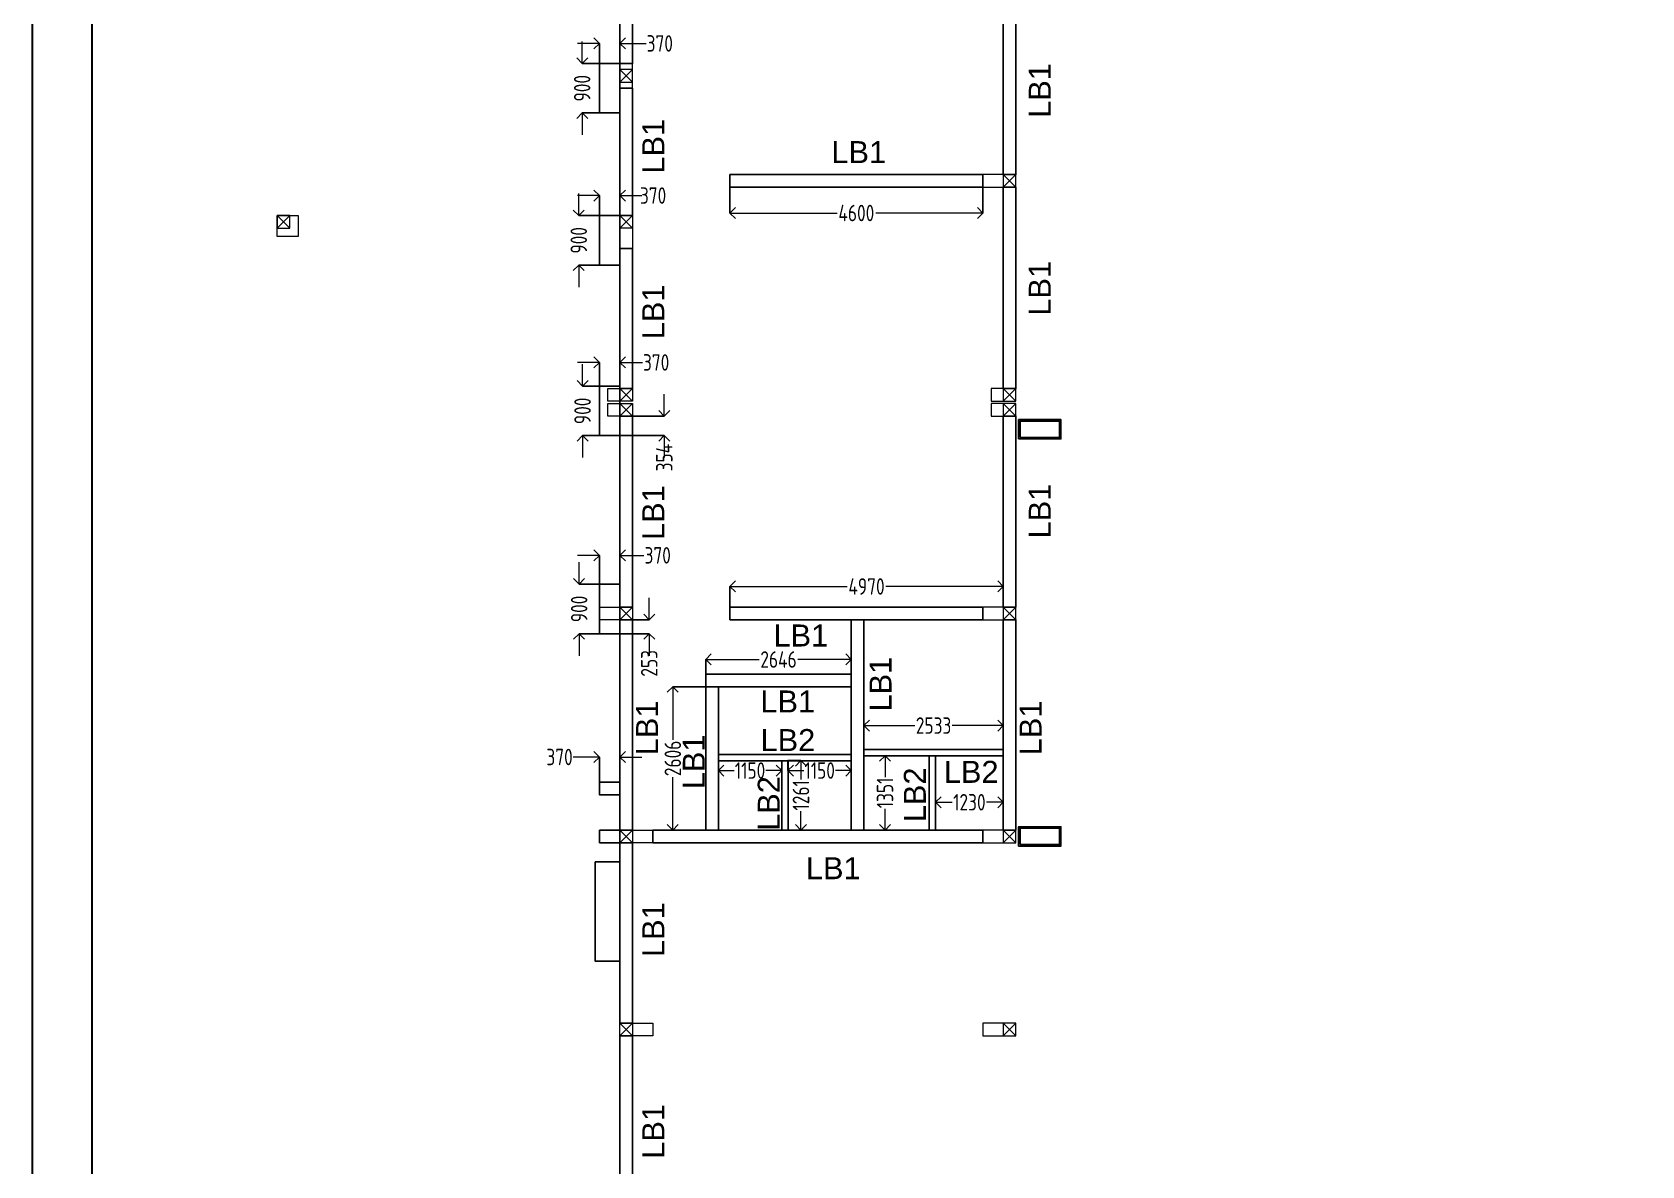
# Model space of a CAD drawing. Header units: inches. Extents: x -605 to 2991212, y -2872845 to 0.
# Drawn here: x 2699009 to 2728273, y -2685137 to -2664531 of the extents above; entities that cross this region are included whole.
import ezdxf
from ezdxf.enums import TextEntityAlignment as Align

# ---------------------------------------------------------------- set-up
doc = ezdxf.new("R2010")
doc.units = ezdxf.units.IN
doc.header["$LTSCALE"] = 600
doc.header["$MEASUREMENT"] = 0
for name, color, linetype, lineweight in [('PV_MASONRY', 10, 'Continuous', 0), ('rDIMension', 1, 'Continuous', 18), ('rRCC 2', 40, 'Continuous', 15), ('rSHEET', 2, 'Continuous', 30)]:
    doc.layers.add(name, color=color, linetype=linetype, lineweight=lineweight)
doc.styles.add('DIM', font='geniso.shx', dxfattribs={"width": 0.85})
doc.styles.get("Standard").update_dxf_attribs({"font": 'arial.ttf'})
doc.dimstyles.new('ST-100', dxfattribs={"dimscale": 100, "dimtxt": 2.5, "dimasz": 2, "dimexe": 0.18, "dimexo": 0.0625, "dimgap": 0.2, "dimtad": 0, "dimdec": 0, "dimzin": 0, "dimdsep": 46, "dimtxsty": 'DIM', "dimblk": 'OPEN90', "dimcen": 0.09, "dimclrd": 256, "dimclrt": 7, "dimadec": 0, "dimazin": 0, "dimtfac": 1, "dimtdec": 0, "dimtofl": 0, "dimtmove": 0, "dimatfit": 3, "dimldrblk": 'OPEN90', "dimfxl": 1, "dimtolj": 1, "dimtzin": 0, "dimlwd": -1, "dimarcsym": 0})

# ---------------------------------------------------------------- blocks, each defined once
blk = doc.blocks.new('_Open90')
at = {"color": 0, "linetype": 'ByBlock', "lineweight": -2}
for p, q in [((0, 0), (-1, 0)), ((-0.5, 0.5), (0, 0)), ((0, 0), (-0.5, -0.5))]:
    blk.add_line(p, q, dxfattribs=at)
blk = doc.blocks.new('*D1807')
at = {"layer": 'Defpoints', "color": 0}
for p in [(2709693, -2677706), (2709323, -2678164), (2709693, -2678164)]:
    blk.add_point(p, dxfattribs=at)
at = {"layer": 'rDIMension'}
for p, q in [((2709323, -2677706), (2708847, -2677706)), ((2709123, -2677706), (2708923, -2677706)), ((2709893, -2677706), (2710093, -2677706))]:
    blk.add_line(p, q, dxfattribs=at)
at = {"layer": 'rDIMension', "color": 0, "linetype": 'ByBlock', "lineweight": -2}
for p, q in [((2709323, -2678164), (2709323, -2677706)), ((2709693, -2678164), (2709693, -2677706))]:
    blk.add_line(p, q, dxfattribs=at)
at = {"layer": 'rDIMension', "xscale": 200, "yscale": 200, "zscale": 200}
blk.add_blockref('_Open90', (2709323, -2677706), dxfattribs=at)
at = {"layer": 'rDIMension', "xscale": 200, "yscale": 200, "zscale": 200, "rotation": 180}
blk.add_blockref('_Open90', (2709693, -2677706), dxfattribs=at)
at = {"layer": 'rDIMension', "color": 7, "insert": (2708597, -2677706), "char_height": 300, "attachment_point": 5, "style": 'DIM'}
blk.add_mtext('\\A1;370', dxfattribs=at)
blk = doc.blocks.new('*D1808')
at = {"layer": 'Defpoints', "color": 0}
for p in [(2709693, -2674040), (2709323, -2674564), (2709693, -2674564)]:
    blk.add_point(p, dxfattribs=at)
at = {"layer": 'rDIMension'}
for p, q in [((2709123, -2674040), (2708923, -2674040)), ((2709693, -2674040), (2710131, -2674040)), ((2709893, -2674040), (2710093, -2674040))]:
    blk.add_line(p, q, dxfattribs=at)
at = {"layer": 'rDIMension', "color": 0, "linetype": 'ByBlock', "lineweight": -2}
for p, q in [((2709323, -2674564), (2709323, -2674040)), ((2709693, -2674564), (2709693, -2674040))]:
    blk.add_line(p, q, dxfattribs=at)
at = {"layer": 'rDIMension', "xscale": 200, "yscale": 200, "zscale": 200}
blk.add_blockref('_Open90', (2709323, -2674040), dxfattribs=at)
at = {"layer": 'rDIMension', "xscale": 200, "yscale": 200, "zscale": 200, "rotation": 180}
blk.add_blockref('_Open90', (2709693, -2674040), dxfattribs=at)
at = {"layer": 'rDIMension', "color": 7, "insert": (2710381, -2674040), "char_height": 300, "attachment_point": 5, "style": 'DIM'}
blk.add_mtext('\\A1;370', dxfattribs=at)
blk = doc.blocks.new('*D1809')
at = {"layer": 'Defpoints', "color": 0}
for p in [(2709323, -2674564), (2708953, -2675464), (2709323, -2675464)]:
    blk.add_point(p, dxfattribs=at)
at = {"layer": 'rDIMension'}
for p, q in [((2708953, -2674364), (2708953, -2674164)), ((2708953, -2675664), (2708953, -2675864))]:
    blk.add_line(p, q, dxfattribs=at)
at = {"layer": 'rDIMension', "color": 0, "linetype": 'ByBlock', "lineweight": -2}
for p, q in [((2709323, -2674564), (2708953, -2674564)), ((2709323, -2675464), (2708953, -2675464))]:
    blk.add_line(p, q, dxfattribs=at)
at = {"layer": 'rDIMension', "xscale": 200, "yscale": 200, "zscale": 200}
for p, rotation in [((2708953, -2674564), 270), ((2708953, -2675464), 90)]:
    blk.add_blockref('_Open90', p, dxfattribs=dict(at, rotation=rotation))
at = {"layer": 'rDIMension', "color": 7, "insert": (2708953, -2675014), "char_height": 300, "attachment_point": 5, "rotation": 90, "style": 'DIM'}
blk.add_mtext('\\A1;900', dxfattribs=at)
blk = doc.blocks.new('*D1810')
at = {"layer": 'Defpoints', "color": 0}
for p in [(2709693, -2675211), (2709693, -2675464), (2710227, -2675464)]:
    blk.add_point(p, dxfattribs=at)
at = {"layer": 'rDIMension'}
for p, q in [((2710227, -2675011), (2710227, -2674811)), ((2710227, -2675464), (2710227, -2675754)), ((2710227, -2675664), (2710227, -2675864))]:
    blk.add_line(p, q, dxfattribs=at)
at = {"layer": 'rDIMension', "color": 0, "linetype": 'ByBlock', "lineweight": -2}
for p, q in [((2709693, -2675211), (2710227, -2675211)), ((2709693, -2675464), (2710227, -2675464))]:
    blk.add_line(p, q, dxfattribs=at)
at = {"layer": 'rDIMension', "xscale": 200, "yscale": 200, "zscale": 200}
for p, rotation in [((2710227, -2675211), 270), ((2710227, -2675464), 90)]:
    blk.add_blockref('_Open90', p, dxfattribs=dict(at, rotation=rotation))
at = {"layer": 'rDIMension', "color": 7, "insert": (2710227, -2676003), "char_height": 300, "attachment_point": 5, "rotation": 90, "style": 'DIM'}
blk.add_mtext('\\A1;253', dxfattribs=at)
blk = doc.blocks.new('*D1811')
at = {"layer": 'Defpoints', "color": 0}
for p in [(2709323, -2670964), (2709015, -2671864), (2709323, -2671864)]:
    blk.add_point(p, dxfattribs=at)
at = {"layer": 'rDIMension'}
for p, q in [((2709015, -2670764), (2709015, -2670564)), ((2709015, -2672064), (2709015, -2672264))]:
    blk.add_line(p, q, dxfattribs=at)
at = {"layer": 'rDIMension', "color": 0, "linetype": 'ByBlock', "lineweight": -2}
for p, q in [((2709323, -2670964), (2709015, -2670964)), ((2709323, -2671864), (2709015, -2671864))]:
    blk.add_line(p, q, dxfattribs=at)
at = {"layer": 'rDIMension', "xscale": 200, "yscale": 200, "zscale": 200}
for p, rotation in [((2709015, -2670964), 270), ((2709015, -2671864), 90)]:
    blk.add_blockref('_Open90', p, dxfattribs=dict(at, rotation=rotation))
at = {"layer": 'rDIMension', "color": 7, "insert": (2709015, -2671414), "char_height": 300, "attachment_point": 5, "rotation": 90, "style": 'DIM'}
blk.add_mtext('\\A1;900', dxfattribs=at)
blk = doc.blocks.new('*D1812')
at = {"layer": 'Defpoints', "color": 0}
for p in [(2709693, -2670534), (2709323, -2670964), (2709693, -2670964)]:
    blk.add_point(p, dxfattribs=at)
at = {"layer": 'rDIMension'}
for p, q in [((2709123, -2670534), (2708923, -2670534)), ((2709693, -2670534), (2710103, -2670534)), ((2709893, -2670534), (2710093, -2670534))]:
    blk.add_line(p, q, dxfattribs=at)
at = {"layer": 'rDIMension', "color": 0, "linetype": 'ByBlock', "lineweight": -2}
for p, q in [((2709323, -2670964), (2709323, -2670534)), ((2709693, -2670964), (2709693, -2670534))]:
    blk.add_line(p, q, dxfattribs=at)
at = {"layer": 'rDIMension', "xscale": 200, "yscale": 200, "zscale": 200}
blk.add_blockref('_Open90', (2709323, -2670534), dxfattribs=at)
at = {"layer": 'rDIMension', "xscale": 200, "yscale": 200, "zscale": 200, "rotation": 180}
blk.add_blockref('_Open90', (2709693, -2670534), dxfattribs=at)
at = {"layer": 'rDIMension', "color": 7, "insert": (2710353, -2670534), "char_height": 300, "attachment_point": 5, "style": 'DIM'}
blk.add_mtext('\\A1;370', dxfattribs=at)
blk = doc.blocks.new('*D1813')
at = {"layer": 'Defpoints', "color": 0}
for p in [(2709923, -2671510), (2709693, -2671864), (2710501, -2671864)]:
    blk.add_point(p, dxfattribs=at)
at = {"layer": 'rDIMension'}
for p, q in [((2710501, -2671310), (2710501, -2671110)), ((2710501, -2672064), (2710501, -2672264))]:
    blk.add_line(p, q, dxfattribs=at)
at = {"layer": 'rDIMension', "color": 0, "linetype": 'ByBlock', "lineweight": -2}
for p, q in [((2709923, -2671510), (2710501, -2671510)), ((2709693, -2671864), (2710501, -2671864))]:
    blk.add_line(p, q, dxfattribs=at)
at = {"layer": 'rDIMension', "xscale": 200, "yscale": 200, "zscale": 200}
for p, rotation in [((2710501, -2671510), 270), ((2710501, -2671864), 90)]:
    blk.add_blockref('_Open90', p, dxfattribs=dict(at, rotation=rotation))
at = {"layer": 'rDIMension', "color": 7, "insert": (2710501, -2672264), "char_height": 300, "attachment_point": 5, "rotation": 90, "style": 'DIM'}
blk.add_mtext('\\A1;354', dxfattribs=at)
blk = doc.blocks.new('*D1814')
at = {"layer": 'Defpoints', "color": 0}
for p in [(2709323, -2667864), (2708946, -2668764), (2709323, -2668764)]:
    blk.add_point(p, dxfattribs=at)
at = {"layer": 'rDIMension'}
for p, q in [((2708946, -2667664), (2708946, -2667464)), ((2708946, -2668964), (2708946, -2669164))]:
    blk.add_line(p, q, dxfattribs=at)
at = {"layer": 'rDIMension', "color": 0, "linetype": 'ByBlock', "lineweight": -2}
for p, q in [((2709323, -2667864), (2708946, -2667864)), ((2709323, -2668764), (2708946, -2668764))]:
    blk.add_line(p, q, dxfattribs=at)
at = {"layer": 'rDIMension', "xscale": 200, "yscale": 200, "zscale": 200}
for p, rotation in [((2708946, -2667864), 270), ((2708946, -2668764), 90)]:
    blk.add_blockref('_Open90', p, dxfattribs=dict(at, rotation=rotation))
at = {"layer": 'rDIMension', "color": 7, "insert": (2708946, -2668314), "char_height": 300, "attachment_point": 5, "rotation": 90, "style": 'DIM'}
blk.add_mtext('\\A1;900', dxfattribs=at)
blk = doc.blocks.new('*D1815')
at = {"layer": 'Defpoints', "color": 0}
for p in [(2709693, -2667500), (2709323, -2667864), (2709693, -2667864)]:
    blk.add_point(p, dxfattribs=at)
at = {"layer": 'rDIMension'}
for p, q in [((2709123, -2667500), (2708923, -2667500)), ((2709693, -2667500), (2710047, -2667500)), ((2709893, -2667500), (2710093, -2667500))]:
    blk.add_line(p, q, dxfattribs=at)
at = {"layer": 'rDIMension', "color": 0, "linetype": 'ByBlock', "lineweight": -2}
for p, q in [((2709323, -2667864), (2709323, -2667500)), ((2709693, -2667864), (2709693, -2667500))]:
    blk.add_line(p, q, dxfattribs=at)
at = {"layer": 'rDIMension', "xscale": 200, "yscale": 200, "zscale": 200}
blk.add_blockref('_Open90', (2709323, -2667500), dxfattribs=at)
at = {"layer": 'rDIMension', "xscale": 200, "yscale": 200, "zscale": 200, "rotation": 180}
blk.add_blockref('_Open90', (2709693, -2667500), dxfattribs=at)
at = {"layer": 'rDIMension', "color": 7, "insert": (2710297, -2667500), "char_height": 300, "attachment_point": 5, "style": 'DIM'}
blk.add_mtext('\\A1;370', dxfattribs=at)
blk = doc.blocks.new('*D1816')
at = {"layer": 'Defpoints', "color": 0}
for p in [(2709323, -2665099), (2709008, -2665999), (2709323, -2665999)]:
    blk.add_point(p, dxfattribs=at)
at = {"layer": 'rDIMension'}
for p, q in [((2709008, -2664899), (2709008, -2664699)), ((2709008, -2666199), (2709008, -2666399))]:
    blk.add_line(p, q, dxfattribs=at)
at = {"layer": 'rDIMension', "color": 0, "linetype": 'ByBlock', "lineweight": -2}
for p, q in [((2709323, -2665099), (2709008, -2665099)), ((2709323, -2665999), (2709008, -2665999))]:
    blk.add_line(p, q, dxfattribs=at)
at = {"layer": 'rDIMension', "xscale": 200, "yscale": 200, "zscale": 200}
for p, rotation in [((2709008, -2665099), 270), ((2709008, -2665999), 90)]:
    blk.add_blockref('_Open90', p, dxfattribs=dict(at, rotation=rotation))
at = {"layer": 'rDIMension', "color": 7, "insert": (2709008, -2665549), "char_height": 300, "attachment_point": 5, "rotation": 90, "style": 'DIM'}
blk.add_mtext('\\A1;900', dxfattribs=at)
blk = doc.blocks.new('*D1817')
at = {"layer": 'Defpoints', "color": 0}
for p in [(2709323, -2664735), (2709323, -2665099), (2709693, -2665099)]:
    blk.add_point(p, dxfattribs=at)
at = {"layer": 'rDIMension'}
for p, q in [((2709123, -2664735), (2708923, -2664735)), ((2709693, -2664735), (2710170, -2664735)), ((2709893, -2664735), (2710093, -2664735))]:
    blk.add_line(p, q, dxfattribs=at)
at = {"layer": 'rDIMension', "color": 0, "linetype": 'ByBlock', "lineweight": -2}
for p, q in [((2709323, -2665099), (2709323, -2664735)), ((2709693, -2665099), (2709693, -2664735))]:
    blk.add_line(p, q, dxfattribs=at)
at = {"layer": 'rDIMension', "xscale": 200, "yscale": 200, "zscale": 200}
blk.add_blockref('_Open90', (2709323, -2664735), dxfattribs=at)
at = {"layer": 'rDIMension', "xscale": 200, "yscale": 200, "zscale": 200, "rotation": 180}
blk.add_blockref('_Open90', (2709693, -2664735), dxfattribs=at)
at = {"layer": 'rDIMension', "color": 7, "insert": (2710419, -2664735), "char_height": 300, "attachment_point": 5, "style": 'DIM'}
blk.add_mtext('\\A1;370', dxfattribs=at)
blk = doc.blocks.new('*D1839')
at = {"layer": 'Defpoints', "color": 0}
for p in [(2711693, -2667348), (2716293, -2667348), (2711693, -2667818)]:
    blk.add_point(p, dxfattribs=at)
at = {"layer": 'rDIMension', "color": 0, "linetype": 'ByBlock', "lineweight": -2}
for p, q in [((2711693, -2667348), (2711693, -2667818)), ((2716293, -2667348), (2716293, -2667818))]:
    blk.add_line(p, q, dxfattribs=at)
at = {"layer": 'rDIMension'}
for p, q in [((2711893, -2667818), (2713642, -2667818)), ((2716093, -2667818), (2714345, -2667818))]:
    blk.add_line(p, q, dxfattribs=at)
at = {"layer": 'rDIMension', "xscale": 200, "yscale": 200, "zscale": 200, "rotation": 180}
blk.add_blockref('_Open90', (2711693, -2667818), dxfattribs=at)
at = {"layer": 'rDIMension', "xscale": 200, "yscale": 200, "zscale": 200}
blk.add_blockref('_Open90', (2716293, -2667818), dxfattribs=at)
at = {"layer": 'rDIMension', "color": 7, "insert": (2713993, -2667818), "char_height": 300, "attachment_point": 5, "style": 'DIM'}
blk.add_mtext('\\A1;4600', dxfattribs=at)
blk = doc.blocks.new('*D1840')
at = {"layer": 'Defpoints', "color": 0}
for p in [(2711693, -2674606), (2711693, -2674981), (2716663, -2674981)]:
    blk.add_point(p, dxfattribs=at)
at = {"layer": 'rDIMension', "color": 0, "linetype": 'ByBlock', "lineweight": -2}
for p, q in [((2711693, -2674981), (2711693, -2674606)), ((2716663, -2674981), (2716663, -2674606))]:
    blk.add_line(p, q, dxfattribs=at)
at = {"layer": 'rDIMension'}
for p, q in [((2711893, -2674606), (2713826, -2674606)), ((2716463, -2674606), (2714530, -2674606))]:
    blk.add_line(p, q, dxfattribs=at)
at = {"layer": 'rDIMension', "xscale": 200, "yscale": 200, "zscale": 200, "rotation": 180}
blk.add_blockref('_Open90', (2711693, -2674606), dxfattribs=at)
at = {"layer": 'rDIMension', "xscale": 200, "yscale": 200, "zscale": 200}
blk.add_blockref('_Open90', (2716663, -2674606), dxfattribs=at)
at = {"layer": 'rDIMension', "color": 7, "insert": (2714178, -2674606), "char_height": 300, "attachment_point": 5, "style": 'DIM'}
blk.add_mtext('\\A1;4970', dxfattribs=at)
blk = doc.blocks.new('*D1841')
at = {"layer": 'Defpoints', "color": 0}
for p in [(2714131, -2677134), (2714131, -2677568), (2716663, -2677568)]:
    blk.add_point(p, dxfattribs=at)
at = {"layer": 'rDIMension', "color": 0, "linetype": 'ByBlock', "lineweight": -2}
for p, q in [((2714131, -2677568), (2714131, -2677134)), ((2716663, -2677568), (2716663, -2677134))]:
    blk.add_line(p, q, dxfattribs=at)
at = {"layer": 'rDIMension'}
for p, q in [((2714331, -2677134), (2715058, -2677134)), ((2716463, -2677134), (2715736, -2677134))]:
    blk.add_line(p, q, dxfattribs=at)
at = {"layer": 'rDIMension', "xscale": 200, "yscale": 200, "zscale": 200, "rotation": 180}
blk.add_blockref('_Open90', (2714131, -2677134), dxfattribs=at)
at = {"layer": 'rDIMension', "xscale": 200, "yscale": 200, "zscale": 200}
blk.add_blockref('_Open90', (2716663, -2677134), dxfattribs=at)
at = {"layer": 'rDIMension', "color": 7, "insert": (2715397, -2677134), "char_height": 300, "attachment_point": 5, "style": 'DIM'}
blk.add_mtext('\\A1;2533', dxfattribs=at)
blk = doc.blocks.new('*D1842')
at = {"layer": 'Defpoints', "color": 0}
for p in [(2715434, -2678568), (2716663, -2678528), (2716663, -2678555)]:
    blk.add_point(p, dxfattribs=at)
at = {"layer": 'rDIMension', "color": 0, "linetype": 'ByBlock', "lineweight": -2}
for p, q in [((2715434, -2678568), (2715434, -2678528)), ((2716663, -2678555), (2716663, -2678528))]:
    blk.add_line(p, q, dxfattribs=at)
at = {"layer": 'rDIMension'}
for p, q in [((2715634, -2678528), (2715735, -2678528)), ((2716463, -2678528), (2716362, -2678528))]:
    blk.add_line(p, q, dxfattribs=at)
at = {"layer": 'rDIMension', "xscale": 200, "yscale": 200, "zscale": 200, "rotation": 180}
blk.add_blockref('_Open90', (2715434, -2678528), dxfattribs=at)
at = {"layer": 'rDIMension', "xscale": 200, "yscale": 200, "zscale": 200}
blk.add_blockref('_Open90', (2716663, -2678528), dxfattribs=at)
at = {"layer": 'rDIMension', "color": 7, "insert": (2716048, -2678528), "char_height": 300, "attachment_point": 5, "style": 'DIM'}
blk.add_mtext('\\A1;1230', dxfattribs=at)
blk = doc.blocks.new('*D1843')
at = {"layer": 'Defpoints', "color": 0}
for p in [(2714514, -2677683), (2714973, -2677683), (2715078, -2679034)]:
    blk.add_point(p, dxfattribs=at)
at = {"layer": 'rDIMension', "color": 0, "linetype": 'ByBlock', "lineweight": -2}
for p, q in [((2714973, -2677683), (2714514, -2677683)), ((2715078, -2679034), (2714514, -2679034))]:
    blk.add_line(p, q, dxfattribs=at)
at = {"layer": 'rDIMension'}
for p, q in [((2714514, -2677883), (2714514, -2678071)), ((2714514, -2678834), (2714514, -2678646))]:
    blk.add_line(p, q, dxfattribs=at)
at = {"layer": 'rDIMension', "xscale": 200, "yscale": 200, "zscale": 200}
for p, rotation in [((2714514, -2677683), 90), ((2714514, -2679034), 270)]:
    blk.add_blockref('_Open90', p, dxfattribs=dict(at, rotation=rotation))
at = {"layer": 'rDIMension', "color": 7, "insert": (2714514, -2678358), "char_height": 300, "attachment_point": 5, "rotation": 90, "style": 'DIM'}
blk.add_mtext('\\A1;1351', dxfattribs=at)
blk = doc.blocks.new('*D1844')
at = {"layer": 'Defpoints', "color": 0}
for p in [(2712750, -2677772), (2712750, -2679034), (2712986, -2679034)]:
    blk.add_point(p, dxfattribs=at)
at = {"layer": 'rDIMension', "color": 0, "linetype": 'ByBlock', "lineweight": -2}
for p, q in [((2712750, -2677772), (2712986, -2677772)), ((2712750, -2679034), (2712986, -2679034))]:
    blk.add_line(p, q, dxfattribs=at)
at = {"layer": 'rDIMension'}
for p, q in [((2712986, -2677972), (2712986, -2678115)), ((2712986, -2678834), (2712986, -2678691))]:
    blk.add_line(p, q, dxfattribs=at)
at = {"layer": 'rDIMension', "xscale": 200, "yscale": 200, "zscale": 200}
for p, rotation in [((2712986, -2677772), 90), ((2712986, -2679034), 270)]:
    blk.add_blockref('_Open90', p, dxfattribs=dict(at, rotation=rotation))
at = {"layer": 'rDIMension', "color": 7, "insert": (2712986, -2678403), "char_height": 300, "attachment_point": 5, "rotation": 90, "style": 'DIM'}
blk.add_mtext('\\A1;1261', dxfattribs=at)
blk = doc.blocks.new('*D1845')
at = {"layer": 'Defpoints', "color": 0}
for p in [(2711485, -2677952), (2712635, -2677952), (2712635, -2677952)]:
    blk.add_point(p, dxfattribs=at)
at = {"layer": 'rDIMension', "color": 0, "linetype": 'ByBlock', "lineweight": -2}
for p, q in [((2711485, -2677952), (2711485, -2677952)), ((2712635, -2677952), (2712635, -2677952))]:
    blk.add_line(p, q, dxfattribs=at)
at = {"layer": 'rDIMension'}
for p, q in [((2711685, -2677952), (2711772, -2677952)), ((2712435, -2677952), (2712348, -2677952))]:
    blk.add_line(p, q, dxfattribs=at)
at = {"layer": 'rDIMension', "xscale": 200, "yscale": 200, "zscale": 200, "rotation": 180}
blk.add_blockref('_Open90', (2711485, -2677952), dxfattribs=at)
at = {"layer": 'rDIMension', "xscale": 200, "yscale": 200, "zscale": 200}
blk.add_blockref('_Open90', (2712635, -2677952), dxfattribs=at)
at = {"layer": 'rDIMension', "color": 7, "insert": (2712060, -2677952), "char_height": 300, "attachment_point": 5, "style": 'DIM'}
blk.add_mtext('\\A1;1150', dxfattribs=at)
blk = doc.blocks.new('*D1846')
at = {"layer": 'Defpoints', "color": 0}
for p in [(2711255, -2676428), (2710656, -2679034), (2711255, -2679034)]:
    blk.add_point(p, dxfattribs=at)
at = {"layer": 'rDIMension', "color": 0, "linetype": 'ByBlock', "lineweight": -2}
for p, q in [((2711255, -2676428), (2710656, -2676428)), ((2711255, -2679034), (2710656, -2679034))]:
    blk.add_line(p, q, dxfattribs=at)
at = {"layer": 'rDIMension'}
for p, q in [((2710656, -2676628), (2710656, -2677392)), ((2710656, -2678834), (2710656, -2678070))]:
    blk.add_line(p, q, dxfattribs=at)
at = {"layer": 'rDIMension', "xscale": 200, "yscale": 200, "zscale": 200}
for p, rotation in [((2710656, -2676428), 90), ((2710656, -2679034), 270)]:
    blk.add_blockref('_Open90', p, dxfattribs=dict(at, rotation=rotation))
at = {"layer": 'rDIMension', "color": 7, "insert": (2710656, -2677731), "char_height": 300, "attachment_point": 5, "rotation": 90, "style": 'DIM'}
blk.add_mtext('\\A1;2606', dxfattribs=at)
blk = doc.blocks.new('*D1847')
at = {"layer": 'Defpoints', "color": 0}
for p in [(2711255, -2675933), (2711255, -2676198), (2713901, -2676198)]:
    blk.add_point(p, dxfattribs=at)
at = {"layer": 'rDIMension', "color": 0, "linetype": 'ByBlock', "lineweight": -2}
for p, q in [((2711255, -2676198), (2711255, -2675933)), ((2713901, -2676198), (2713901, -2675933))]:
    blk.add_line(p, q, dxfattribs=at)
at = {"layer": 'rDIMension'}
for p, q in [((2711455, -2675933), (2712226, -2675933)), ((2713701, -2675933), (2712930, -2675933))]:
    blk.add_line(p, q, dxfattribs=at)
at = {"layer": 'rDIMension', "xscale": 200, "yscale": 200, "zscale": 200, "rotation": 180}
blk.add_blockref('_Open90', (2711255, -2675933), dxfattribs=at)
at = {"layer": 'rDIMension', "xscale": 200, "yscale": 200, "zscale": 200}
blk.add_blockref('_Open90', (2713901, -2675933), dxfattribs=at)
at = {"layer": 'rDIMension', "color": 7, "insert": (2712578, -2675933), "char_height": 300, "attachment_point": 5, "style": 'DIM'}
blk.add_mtext('\\A1;2646', dxfattribs=at)
blk = doc.blocks.new('*D1848')
at = {"layer": 'Defpoints', "color": 0}
for p in [(2712750, -2677772), (2713901, -2677798), (2713901, -2677952)]:
    blk.add_point(p, dxfattribs=at)
at = {"layer": 'rDIMension', "color": 0, "linetype": 'ByBlock', "lineweight": -2}
for p, q in [((2712750, -2677772), (2712750, -2677952)), ((2713901, -2677798), (2713901, -2677952))]:
    blk.add_line(p, q, dxfattribs=at)
at = {"layer": 'rDIMension'}
for p, q in [((2712950, -2677952), (2713038, -2677952)), ((2713701, -2677952), (2713613, -2677952))]:
    blk.add_line(p, q, dxfattribs=at)
at = {"layer": 'rDIMension', "xscale": 200, "yscale": 200, "zscale": 200, "rotation": 180}
blk.add_blockref('_Open90', (2712750, -2677952), dxfattribs=at)
at = {"layer": 'rDIMension', "xscale": 200, "yscale": 200, "zscale": 200}
blk.add_blockref('_Open90', (2713901, -2677952), dxfattribs=at)
at = {"layer": 'rDIMension', "color": 7, "insert": (2713326, -2677952), "char_height": 300, "attachment_point": 5, "style": 'DIM'}
blk.add_mtext('\\A1;1150', dxfattribs=at)

msp = doc.modelspace()

# ---------------------------------------------------------------- linework, layer by layer
at = {"color": 1}
for points in [[(2709693.2, -2665100.6), (2709923.2, -2665100.6), (2709923.2, -2663600.4), (2709693.2, -2663600.4)], [(2716663.2, -2664193), (2716893.2, -2664193), (2716893.2, -2667118), (2716663.2, -2667118)], [(2709323.2, -2665098.9), (2709693.2, -2665098.9), (2709693.2, -2665998.9), (2709323.2, -2665998.9)], [(2709693.2, -2667863.9), (2709923.1, -2667863.9), (2709923.1, -2665550.6), (2709693.2, -2665550.6)], [(2711693.2, -2667118), (2716293.2, -2667118), (2716293.2, -2667348), (2711693.2, -2667348)], [(2716663.2, -2667348), (2716893.2, -2667348), (2716893.2, -2671009.5), (2716663.2, -2671009.5)], [(2709323.2, -2667863.9), (2709693.2, -2667863.9), (2709693.2, -2668763.9), (2709323.2, -2668763.9)], [(2709693.2, -2671009.5), (2709923.2, -2671009.5), (2709923.2, -2668463.9), (2709693.2, -2668463.9)], [(2709323.2, -2670963.9), (2709693.2, -2670963.9), (2709693.2, -2671863.9), (2709323.2, -2671863.9)], [(2709923.2, -2674981), (2709693.2, -2674981), (2709693.2, -2671509.5), (2709923.2, -2671509.5)], [(2716663.2, -2671509.5), (2716893.2, -2671509.5), (2716893.2, -2674981), (2716663.2, -2674981)], [(2709323.2, -2674563.9), (2709693.2, -2674563.9), (2709693.2, -2675463.9), (2709323.2, -2675463.9)], [(2711693.2, -2674981), (2716293.2, -2674981), (2716293.2, -2675211), (2711693.2, -2675211)], [(2709923.2, -2679033.9), (2709693.2, -2679033.9), (2709693.2, -2675211), (2709923.2, -2675211)], [(2714130.7, -2679033.9), (2713900.7, -2679033.9), (2713900.7, -2675211), (2714130.7, -2675211)], [(2716663.2, -2675211), (2716893.2, -2675211), (2716893.2, -2679033.9), (2716663.2, -2679033.9)], [(2711255.2, -2676197.7), (2713900.7, -2676197.7), (2713900.7, -2676427.7), (2711255.2, -2676427.7)], [(2711255.2, -2676427.7), (2711485.2, -2676427.7), (2711485.2, -2679033.9), (2711255.2, -2679033.9)], [(2711485.2, -2677657.5), (2713900.7, -2677657.5), (2713900.7, -2677772.5), (2711485.2, -2677772.5)], [(2714130.7, -2677568), (2716663.2, -2677568), (2716663.2, -2677683), (2714130.7, -2677683)], [(2715318.6, -2677683), (2715433.6, -2677683), (2715433.6, -2679033.9), (2715318.6, -2679033.9)], [(2712635.4, -2677772.5), (2712750.4, -2677772.5), (2712750.4, -2679033.9), (2712635.4, -2679033.9)], [(2709323.2, -2678163.9), (2709693.2, -2678163.9), (2709693.2, -2678393.9), (2709323.2, -2678393.9)], [(2709323.2, -2679033.9), (2709693.2, -2679033.9), (2709693.2, -2679263.9), (2709323.2, -2679263.9)], [(2710293.2, -2679033.9), (2716293.2, -2679033.9), (2716293.2, -2679263.9), (2710293.2, -2679263.9)], [(2709923.2, -2682545.5), (2709693.2, -2682545.5), (2709693.2, -2679263.9), (2709923.2, -2679263.9)], [(2709243.2, -2679613.9), (2709693.2, -2679613.9), (2709693.2, -2681414.2), (2709243.2, -2681414.2)], [(2709923.2, -2686433.9), (2709693.2, -2686433.9), (2709693.2, -2682775.5), (2709923.2, -2682775.5)]]:
    msp.add_lwpolyline(points, close=True, dxfattribs=at)
at = {"color": 3, "linetype": 'ByBlock'}
for points in [[(2716943.2, -2671923.9), (2717713.2, -2671923.9), (2717713.2, -2671573.9), (2716943.2, -2671573.9)], [(2716943.2, -2671923.9), (2717713.2, -2671923.9), (2717713.2, -2671573.9), (2716943.2, -2671573.9)], [(2716943.2, -2679323.9), (2717713.2, -2679323.9), (2717713.2, -2678973.9), (2716943.2, -2678973.9)], [(2716943.2, -2679323.9), (2717713.2, -2679323.9), (2717713.2, -2678973.9), (2716943.2, -2678973.9)]]:
    msp.add_lwpolyline(points, close=True, dxfattribs=at)
at = {"color": 2, "linetype": 'ByBlock'}
for points in [[(2716968.2, -2671898.9), (2717688.2, -2671898.9), (2717688.2, -2671598.9), (2716968.2, -2671598.9)], [(2716968.2, -2671898.9), (2717688.2, -2671898.9), (2717688.2, -2671598.9), (2716968.2, -2671598.9)], [(2716968.2, -2679298.9), (2717688.2, -2679298.9), (2717688.2, -2678998.9), (2716968.2, -2678998.9)], [(2716968.2, -2679298.9), (2717688.2, -2679298.9), (2717688.2, -2678998.9), (2716968.2, -2678998.9)]]:
    msp.add_lwpolyline(points, close=True, dxfattribs=at)
at = {"layer": 'PV_MASONRY'}
msp.add_line((2709923.1, -2665550.6), (2709693.2, -2665550.6), dxfattribs=at)
at = {"layer": 'rRCC 2', "color": 6}
for p, q in [((2709923.2, -2665440.6), (2709693.2, -2665210.6)), ((2709693.2, -2665440.6), (2709923.2, -2665210.6)), ((2716893.2, -2667118), (2716663.2, -2667348)), ((2716893.2, -2667348), (2716663.2, -2667118)), ((2703463.2, -2668093.9), (2703693.2, -2667863.9)), ((2703463.2, -2667863.9), (2703693.2, -2668093.9)), ((2709923.2, -2667863.9), (2709693.2, -2668093.9)), ((2709693.2, -2667863.9), (2709923.2, -2668093.9)), ((2709693.2, -2671009.5), (2709923.2, -2671239.5)), ((2709693.2, -2671239.5), (2709923.2, -2671009.5)), ((2716893.2, -2671009.5), (2716663.2, -2671239.5)), ((2716893.2, -2671239.5), (2716663.2, -2671009.5)), ((2709693.2, -2671279.5), (2709923.2, -2671509.5)), ((2709693.2, -2671509.5), (2709923.2, -2671279.5)), ((2716893.2, -2671279.5), (2716663.2, -2671509.5)), ((2716893.2, -2671509.5), (2716663.2, -2671279.5)), ((2709693.2, -2674981), (2709923.2, -2675211)), ((2709693.2, -2675211), (2709923.2, -2674981)), ((2716893.2, -2674981), (2716663.2, -2675211)), ((2716893.2, -2675211), (2716663.2, -2674981)), ((2709693.2, -2679033.9), (2709923.2, -2679263.9)), ((2709693.2, -2679263.9), (2709923.2, -2679033.9)), ((2716893.2, -2679033.9), (2716663.2, -2679263.9)), ((2716893.2, -2679263.9), (2716663.2, -2679033.9)), ((2709693.2, -2682545.5), (2709923.2, -2682775.5)), ((2709693.2, -2682775.5), (2709923.2, -2682545.5)), ((2716893.2, -2682545.5), (2716663.2, -2682775.5)), ((2716893.2, -2682775.5), (2716663.2, -2682545.5))]:
    msp.add_line(p, q, dxfattribs=at)
for points in [[(2709693.2, -2665550.6), (2709923.2, -2665550.6), (2709923.2, -2665100.6), (2709693.2, -2665100.6)], [(2709923.2, -2665440.6), (2709923.2, -2665210.6), (2709693.2, -2665210.6), (2709693.2, -2665440.6)], [(2716893.2, -2667348), (2716893.2, -2667118), (2716293.2, -2667118), (2716293.2, -2667348)], [(2716893.2, -2667118), (2716663.2, -2667118), (2716663.2, -2667348), (2716893.2, -2667348)], [(2703463.2, -2668093.9), (2703693.2, -2668093.9), (2703693.2, -2667863.9), (2703463.2, -2667863.9)], [(2703463.2, -2668243.9), (2703463.2, -2667863.9), (2703843.2, -2667863.9), (2703843.2, -2668243.9)], [(2709693.2, -2667863.9), (2709923.2, -2667863.9), (2709923.2, -2668463.9), (2709693.2, -2668463.9)], [(2709923.2, -2667863.9), (2709923.2, -2668093.9), (2709693.2, -2668093.9), (2709693.2, -2667863.9)], [(2709473.2, -2671239.5), (2709473.2, -2671009.5), (2709923.2, -2671009.5), (2709923.2, -2671239.5)], [(2709693.2, -2671009.5), (2709923.2, -2671009.5), (2709923.2, -2671239.5), (2709693.2, -2671239.5)], [(2716893.2, -2671239.5), (2716893.2, -2671009.5), (2716443.2, -2671009.5), (2716443.2, -2671239.5)], [(2716893.2, -2671009.5), (2716663.2, -2671009.5), (2716663.2, -2671239.5), (2716893.2, -2671239.5)], [(2709473.2, -2671509.5), (2709473.2, -2671279.5), (2709923.2, -2671279.5), (2709923.2, -2671509.5)], [(2709693.2, -2671279.5), (2709923.2, -2671279.5), (2709923.2, -2671509.5), (2709693.2, -2671509.5)], [(2716893.2, -2671509.5), (2716893.2, -2671279.5), (2716443.2, -2671279.5), (2716443.2, -2671509.5)], [(2716893.2, -2671279.5), (2716663.2, -2671279.5), (2716663.2, -2671509.5), (2716893.2, -2671509.5)], [(2709323.2, -2675211), (2709323.2, -2674981), (2709923.2, -2674981), (2709923.2, -2675211)], [(2709693.2, -2674981), (2709923.2, -2674981), (2709923.2, -2675211), (2709693.2, -2675211)], [(2716893.2, -2675211), (2716893.2, -2674981), (2716293.2, -2674981), (2716293.2, -2675211)], [(2716893.2, -2674981), (2716663.2, -2674981), (2716663.2, -2675211), (2716893.2, -2675211)], [(2709693.2, -2679263.9), (2709693.2, -2679033.9), (2710293.2, -2679033.9), (2710293.2, -2679263.9)], [(2709693.2, -2679033.9), (2709923.2, -2679033.9), (2709923.2, -2679263.9), (2709693.2, -2679263.9)], [(2716893.2, -2679263.9), (2716893.2, -2679033.9), (2716293.2, -2679033.9), (2716293.2, -2679263.9)], [(2716893.2, -2679033.9), (2716663.2, -2679033.9), (2716663.2, -2679263.9), (2716893.2, -2679263.9)], [(2709693.2, -2682775.5), (2709693.2, -2682545.5), (2710293.2, -2682545.5), (2710293.2, -2682775.5)], [(2709693.2, -2682545.5), (2709923.2, -2682545.5), (2709923.2, -2682775.5), (2709693.2, -2682775.5)], [(2716893.2, -2682775.5), (2716893.2, -2682545.5), (2716293.2, -2682545.5), (2716293.2, -2682775.5)], [(2716893.2, -2682545.5), (2716663.2, -2682545.5), (2716663.2, -2682775.5), (2716893.2, -2682775.5)]]:
    msp.add_lwpolyline(points, close=True, dxfattribs=at)
at = {"layer": 'rSHEET'}
msp.add_lwpolyline([(2779457.8, -2732467.4), (2779457.8, -2618689.5), (2699008.7, -2618689.5), (2699008.7, -2732467.4)], close=True, dxfattribs=at)
msp.add_lwpolyline([(2778376.2, -2730571.1), (2778376.2, -2620585.8, 0.4142136), (2777563.5, -2619773.1), (2700903, -2619773.1, 0.4142136), (2700090.3, -2620585.8), (2700090.3, -2730571.1, 0.4142136), (2700903, -2731383.8), (2777563.5, -2731383.8, 0.4142136)], format="xyb", close=True, dxfattribs=at)

# ---------------------------------------------------------------- texts
at = {"layer": 'rRCC 2'}
for s, p in [('LB1', (2717326.8, -2665590.6)), ('LB1', (2710300.8, -2666603.7)), ('LB1', (2717326.8, -2669186.6)), ('LB1', (2710300.8, -2669614.7)), ('LB1', (2710300.8, -2673263.4)), ('LB1', (2717326.8, -2673235.4)), ('LB1', (2714432.5, -2676381.6)), ('LB1', (2710186.9, -2677177.7)), ('LB1', (2717160.4, -2677177.7)), ('LB1', (2711037.6, -2677794.1)), ('LB2', (2715056.8, -2678394.1)), ('LB2', (2712400.1, -2678551.5)), ('LB1', (2710300.8, -2680844)), ('LB1', (2710300.8, -2684510.4))]:
    msp.add_text(s, height=400, rotation=90, dxfattribs=at).set_placement(p, align=Align.MIDDLE_CENTER)
for s, p in [('LB1', (2714036.1, -2666710.4)), ('LB1', (2712983.4, -2675497.2)), ('LB1', (2712745.5, -2676696.7)), ('LB2', (2712748.4, -2677398.3)), ('LB2', (2716081.1, -2677975.4)), ('LB1', (2713573.5, -2679727.3))]:
    msp.add_text(s, height=400, dxfattribs=at).set_placement(p, align=Align.MIDDLE_CENTER)

# ---------------------------------------------------------------- dimensions: what is measured, and where the dimension line sits
at = {"layer": 'rDIMension', "color": 1, "linetype": 'ByBlock'}
for base, p1, p2, picture, middle in [((2709323.2, -2664734.8), (2709693.2, -2665098.9), (2709323.2, -2665098.9), '*D1817', (2710419.3, -2664734.8)), ((2709693.2, -2667500.1), (2709323.2, -2667863.9), (2709693.2, -2667863.9), '*D1815', (2710297, -2667467.7)), ((2709693.2, -2670533.7), (2709323.2, -2670963.9), (2709693.2, -2670963.9), '*D1812', (2710352.8, -2670517.2)), ((2709693.2, -2674039.9), (2709323.2, -2674563.9), (2709693.2, -2674563.9), '*D1808', (2710380.5, -2674037)), ((2709693.2, -2677706), (2709323.2, -2678163.9), (2709693.2, -2678163.9), '*D1807', (2708597.1, -2677706))]:
    dim = msp.add_linear_dim(base=base, p1=p1, p2=p2, dimstyle='ST-100', override={"dimtxt": 3, "dimexe": 0, "dimexo": 0, "dimblk": 'Open90', "dimtmove": 1, "dimfxl": 1.25, "dimtfillclr": 256, "dimarcsym": 2}, dxfattribs=at)
    dim.commit()
    dim.dimension.update_dxf_attribs({"geometry": picture, "text_midpoint": middle, "dimtype": 160})
for base, p1, p2, picture, middle in [((2709007.8, -2665998.9), (2709323.2, -2665098.9), (2709323.2, -2665998.9), '*D1816', (2709007.8, -2665548.9)), ((2708945.6, -2668763.9), (2709323.2, -2667863.9), (2709323.2, -2668763.9), '*D1814', (2708945.6, -2668313.9)), ((2709014.7, -2671863.9), (2709323.2, -2670963.9), (2709323.2, -2671863.9), '*D1811', (2709014.7, -2671413.9)), ((2708952.7, -2675463.9), (2709323.2, -2674563.9), (2709323.2, -2675463.9), '*D1809', (2708952.7, -2675013.9)), ((2710656.2, -2679033.9), (2711255.2, -2676427.7), (2711255.2, -2679033.9), '*D1846', (2710656.2, -2677730.8)), ((2714513.5, -2677683), (2715078.5, -2679033.9), (2714973, -2677683), '*D1843', (2714513.5, -2678358.4)), ((2712985.9, -2679033.9), (2712750.4, -2677772.5), (2712750.4, -2679033.9), '*D1844', (2712985.9, -2678403.2))]:
    dim = msp.add_linear_dim(base=base, p1=p1, p2=p2, angle=90, dimstyle='ST-100', override={"dimtxt": 3, "dimexe": 0, "dimexo": 0, "dimblk": 'Open90', "dimtmove": 1, "dimfxl": 1.25, "dimtfillclr": 256, "dimarcsym": 2}, dxfattribs=at)
    dim.commit()
    dim.dimension.update_dxf_attribs({"geometry": picture, "text_midpoint": middle})
for base, p1, p2, picture, middle in [((2711693.2, -2667818.4), (2716293.2, -2667348), (2711693.2, -2667348), '*D1839', (2713993.2, -2667818.4)), ((2711693.2, -2674606.4), (2716663.2, -2674981), (2711693.2, -2674981), '*D1840', (2714178.2, -2674606.4)), ((2711255.189911, -2675933.0194587), (2713900.689911, -2676197.7486286), (2711255.189911, -2676197.7486286), '*D1847', (2712577.939911, -2675933.0194587)), ((2714130.6899, -2677134.0302), (2716663.2315, -2677567.9601), (2714130.6899, -2677567.9601), '*D1841', (2715396.9607, -2677134.0302)), ((2712635.4, -2677952.1), (2711485.2, -2677952.1), (2712635.4, -2677952.1), '*D1845', (2712060.3, -2677952.1)), ((2713900.7, -2677952.1), (2712750.4, -2677772.5), (2713900.7, -2677798.3), '*D1848', (2713325.6, -2677952.1)), ((2716663.2, -2678528.3), (2715433.6, -2678567.9), (2716663.2, -2678555.1), '*D1842', (2716048.4, -2678528.3))]:
    dim = msp.add_linear_dim(base=base, p1=p1, p2=p2, dimstyle='ST-100', override={"dimtxt": 3, "dimexe": 0, "dimexo": 0, "dimblk": 'Open90', "dimtmove": 1, "dimfxl": 1.25, "dimtfillclr": 256, "dimarcsym": 2}, dxfattribs=at)
    dim.commit()
    dim.dimension.update_dxf_attribs({"geometry": picture, "text_midpoint": middle})
for base, p1, p2, picture, middle in [((2710500.7, -2671863.9), (2709923.2, -2671509.5), (2709693.2, -2671863.9), '*D1813', (2710500.7, -2672263.9)), ((2710227.1, -2675463.9), (2709693.2, -2675211), (2709693.2, -2675463.9), '*D1810', (2710227.1, -2676003.3))]:
    dim = msp.add_linear_dim(base=base, p1=p1, p2=p2, angle=90, dimstyle='ST-100', override={"dimtxt": 3, "dimexe": 0, "dimexo": 0, "dimblk": 'Open90', "dimtmove": 1, "dimfxl": 1.25, "dimtfillclr": 256, "dimarcsym": 2}, dxfattribs=at)
    dim.commit()
    dim.dimension.update_dxf_attribs({"geometry": picture, "text_midpoint": middle, "dimtype": 160})

doc.saveas('drawing.dxf')
